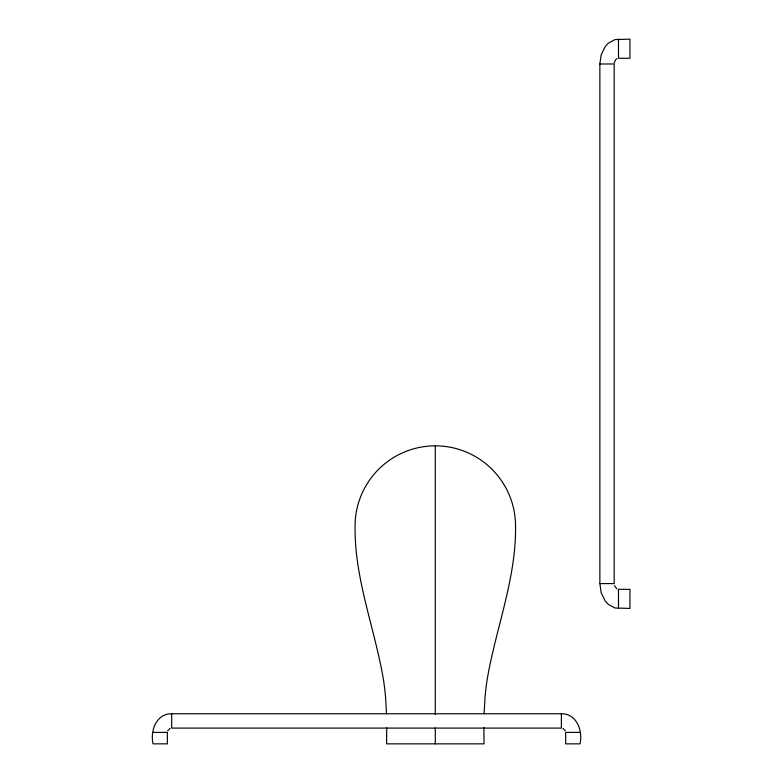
<?xml version="1.0" encoding="UTF-8"?>
<svg xmlns="http://www.w3.org/2000/svg" width="783" height="783" viewBox="0 0 783 783"><rect width="100%" height="100%" fill="white"/><g stroke="black" fill="none" stroke-linecap="round" stroke-linejoin="round"><path stroke-width="1.17" d="M386.685 727.652L386.587 743.85L484.011 743.85L483.914 727.652M386.508 713.812L385.647 698.299A279.325 279.325 0 0 0 383.66 680.916C375.126 629.131 354.327 579.263 355.071 526.068A80.238 80.238 0 0 1 435.299 445.84A80.238 80.238 0 0 1 515.537 526.068C516.271 579.263 495.473 629.131 486.938 680.916A279.325 279.325 0 0 0 484.961 698.299L484.09 713.812M618.492 608.43L618.492 589.325L629.953 589.325L629.953 608.43L614.998 607.99L608.264 604.349L605.318 601.158L601.168 592.741L599.866 583.599L599.866 63.981L601.168 54.839L605.318 46.422L608.264 43.231L614.998 39.59L629.953 39.15L629.953 58.255L618.492 58.255L618.492 39.15M153.047 732.389L167.376 732.389L167.376 743.85L153.047 743.85C150.023 730.96 156.336 713.479 171.673 713.763L561.382 713.763C576.728 713.479 583.032 730.96 580.007 743.85L565.678 743.85L565.678 732.389L580.007 732.389M614.264 62.914L615.448 59.929L616.906 58.656M167.679 730.803L170.097 728.396M599.866 63.981L614.185 63.981L614.185 583.599L599.866 583.599M562.967 728.396L565.385 730.803M616.906 588.924L614.489 585.704M561.382 713.763L561.382 728.092L171.673 728.092L171.673 713.763M435.299 445.84L435.299 714.536M435.299 727.975L435.299 743.85"/></g></svg>
